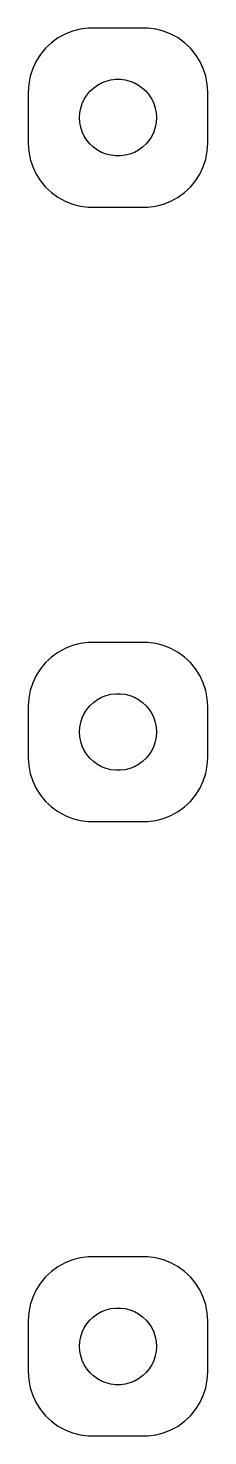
# Model space of a CAD drawing. Header units: metres. Extents: x -3.5 to 3.5, y 68.5 to 123.5.
import ezdxf

# ---------------------------------------------------------------- set-up
doc = ezdxf.new("R2010")
doc.units = ezdxf.units.M

msp = doc.modelspace()

# ---------------------------------------------------------------- linework, layer by layer
for p, q in [((-2.06444, 123.262), (-2.33955, 123.111)), ((-1.77254, 123.378), (-2.06444, 123.262)), ((-1.46844, 123.456), (-1.77254, 123.378)), ((-1.15697, 123.495), (-1.46844, 123.456)), ((1.15697, 123.495), (-1.15697, 123.495)), ((1.46844, 123.456), (1.15697, 123.495)), ((1.77254, 123.378), (1.46844, 123.456)), ((2.06444, 123.262), (1.77254, 123.378)), ((2.33955, 123.111), (2.06444, 123.262)), ((-2.82242, 122.711), (-3.02254, 122.469)), ((-2.59355, 122.926), (-2.82242, 122.711)), ((-2.33955, 123.111), (-2.59355, 122.926)), ((2.59355, 122.926), (2.33955, 123.111)), ((2.82242, 122.711), (2.59355, 122.926)), ((3.02254, 122.469), (2.82242, 122.711)), ((-3.19077, 122.204), (-3.32443, 121.92)), ((-3.02254, 122.469), (-3.19077, 122.204)), ((3.19077, 122.204), (3.02254, 122.469)), ((3.32443, 121.92), (3.19077, 122.204)), ((-3.42145, 121.622), (-3.48029, 121.313)), ((-3.32443, 121.92), (-3.42145, 121.622)), ((3.42145, 121.622), (3.32443, 121.92)), ((3.48029, 121.313), (3.42145, 121.622)), ((-3.48029, 121.313), (-3.5, 121)), ((-3.5, 121), (-3.5, 119)), ((-1.21352, 120.882), (-1.09344, 121.027)), ((-1.09344, 121.027), (-0.956131, 121.156)), ((-0.956131, 121.156), (-0.803726, 121.266)), ((-0.803726, 121.266), (-0.638657, 121.357)), ((-0.638657, 121.357), (-0.463516, 121.427)), ((-0.463516, 121.427), (-0.281067, 121.473)), ((-0.281067, 121.473), (-0.094177, 121.497)), ((-0.094177, 121.497), (0.094177, 121.497)), ((0.094177, 121.497), (0.281067, 121.473)), ((0.281067, 121.473), (0.463516, 121.427)), ((0.463516, 121.427), (0.638657, 121.357)), ((0.638657, 121.357), (0.803726, 121.266)), ((0.803726, 121.266), (0.956131, 121.156)), ((0.956131, 121.156), (1.09344, 121.027)), ((1.09344, 121.027), (1.21352, 120.882)), ((3.5, 121), (3.48029, 121.313)), ((3.5, 119), (3.5, 121)), ((-1.45287, 120.373), (-1.39465, 120.552)), ((-1.39465, 120.552), (-1.31445, 120.723)), ((-1.31445, 120.723), (-1.21352, 120.882)), ((1.21352, 120.882), (1.31445, 120.723)), ((1.31445, 120.723), (1.39465, 120.552)), ((1.39465, 120.552), (1.45287, 120.373)), ((-1.5, 120), (-1.48816, 120.188)), ((-1.48816, 119.812), (-1.5, 120)), ((-1.48816, 120.188), (-1.45287, 120.373)), ((1.45287, 120.373), (1.48816, 120.188)), ((1.48816, 120.188), (1.5, 120)), ((1.5, 120), (1.48816, 119.812)), ((-1.45287, 119.627), (-1.48816, 119.812)), ((-1.39465, 119.448), (-1.45287, 119.627)), ((-1.31445, 119.277), (-1.39465, 119.448)), ((1.39465, 119.448), (1.31445, 119.277)), ((1.45287, 119.627), (1.39465, 119.448)), ((1.48816, 119.812), (1.45287, 119.627)), ((-3.5, 119), (-3.48029, 118.687)), ((-1.21352, 119.118), (-1.31445, 119.277)), ((-1.09344, 118.973), (-1.21352, 119.118)), ((-0.956131, 118.844), (-1.09344, 118.973)), ((-0.803726, 118.734), (-0.956131, 118.844)), ((0.956131, 118.844), (0.803726, 118.734)), ((1.09344, 118.973), (0.956131, 118.844)), ((1.21352, 119.118), (1.09344, 118.973)), ((1.31445, 119.277), (1.21352, 119.118)), ((3.48029, 118.687), (3.5, 119)), ((-3.48029, 118.687), (-3.42145, 118.378)), ((-3.42145, 118.378), (-3.32443, 118.08)), ((-0.638657, 118.643), (-0.803726, 118.734)), ((-0.463516, 118.573), (-0.638657, 118.643)), ((-0.281067, 118.527), (-0.463516, 118.573)), ((-0.094177, 118.503), (-0.281067, 118.527)), ((0.094177, 118.503), (-0.094177, 118.503)), ((0.281067, 118.527), (0.094177, 118.503)), ((0.463516, 118.573), (0.281067, 118.527)), ((0.638657, 118.643), (0.463516, 118.573)), ((0.803726, 118.734), (0.638657, 118.643)), ((3.32443, 118.08), (3.42145, 118.378)), ((3.42145, 118.378), (3.48029, 118.687)), ((-3.32443, 118.08), (-3.19077, 117.796)), ((-3.19077, 117.796), (-3.02254, 117.531)), ((3.02254, 117.531), (3.19077, 117.796)), ((3.19077, 117.796), (3.32443, 118.08)), ((-3.02254, 117.531), (-2.82242, 117.289)), ((-2.82242, 117.289), (-2.59355, 117.074)), ((2.59355, 117.074), (2.82242, 117.289)), ((2.82242, 117.289), (3.02254, 117.531)), ((-2.59355, 117.074), (-2.33955, 116.889)), ((-2.33955, 116.889), (-2.06444, 116.738)), ((-2.06444, 116.738), (-1.77254, 116.622)), ((-1.77254, 116.622), (-1.46844, 116.544)), ((1.46844, 116.544), (1.77254, 116.622)), ((1.77254, 116.622), (2.06444, 116.738)), ((2.06444, 116.738), (2.33955, 116.889)), ((2.33955, 116.889), (2.59355, 117.074)), ((-1.46844, 116.544), (-1.15697, 116.505)), ((-1.15697, 116.505), (1.15697, 116.505)), ((1.15697, 116.505), (1.46844, 116.544)), ((-2.33955, 99.1108), (-2.59355, 98.9263)), ((-2.06444, 99.2621), (-2.33955, 99.1108)), ((-1.77254, 99.3776), (-2.06444, 99.2621)), ((-1.46844, 99.4557), (-1.77254, 99.3776)), ((-1.15697, 99.4951), (-1.46844, 99.4557)), ((1.15697, 99.4951), (-1.15697, 99.4951)), ((1.46844, 99.4557), (1.15697, 99.4951)), ((1.77254, 99.3776), (1.46844, 99.4557)), ((2.06444, 99.2621), (1.77254, 99.3776)), ((2.33955, 99.1108), (2.06444, 99.2621)), ((2.59355, 98.9263), (2.33955, 99.1108)), ((-3.02254, 98.4695), (-3.19077, 98.2044)), ((-2.82242, 98.7114), (-3.02254, 98.4695)), ((-2.59355, 98.9263), (-2.82242, 98.7114)), ((2.82242, 98.7114), (2.59355, 98.9263)), ((3.02254, 98.4695), (2.82242, 98.7114)), ((3.19077, 98.2044), (3.02254, 98.4695)), ((-3.32443, 97.9203), (-3.42145, 97.6217)), ((-3.19077, 98.2044), (-3.32443, 97.9203)), ((3.32443, 97.9203), (3.19077, 98.2044)), ((3.42145, 97.6217), (3.32443, 97.9203)), ((-3.42145, 97.6217), (-3.48029, 97.3133)), ((-0.803726, 97.2665), (-0.638657, 97.3572)), ((-0.638657, 97.3572), (-0.463516, 97.4266)), ((-0.463516, 97.4266), (-0.281067, 97.4734)), ((-0.281067, 97.4734), (-0.094177, 97.497)), ((-0.094177, 97.497), (0.094177, 97.497)), ((0.094177, 97.497), (0.281067, 97.4734)), ((0.281067, 97.4734), (0.463516, 97.4266)), ((0.463516, 97.4266), (0.638657, 97.3572)), ((0.638657, 97.3572), (0.803726, 97.2665)), ((3.48029, 97.3133), (3.42145, 97.6217)), ((-3.48029, 97.3133), (-3.5, 97)), ((-3.5, 97), (-3.5, 95)), ((-1.31445, 96.7226), (-1.21352, 96.8817)), ((-1.21352, 96.8817), (-1.09344, 97.0268)), ((-1.09344, 97.0268), (-0.956131, 97.1558)), ((-0.956131, 97.1558), (-0.803726, 97.2665)), ((0.803726, 97.2665), (0.956131, 97.1558)), ((0.956131, 97.1558), (1.09344, 97.0268)), ((1.09344, 97.0268), (1.21352, 96.8817)), ((1.21352, 96.8817), (1.31445, 96.7226)), ((3.5, 97), (3.48029, 97.3133)), ((3.5, 95), (3.5, 97)), ((-1.48816, 96.188), (-1.45287, 96.373)), ((-1.45287, 96.373), (-1.39465, 96.5522)), ((-1.39465, 96.5522), (-1.31445, 96.7226)), ((1.31445, 96.7226), (1.39465, 96.5522)), ((1.39465, 96.5522), (1.45287, 96.373)), ((1.45287, 96.373), (1.48816, 96.188)), ((-1.5, 96), (-1.48816, 96.188)), ((-1.48816, 95.812), (-1.5, 96)), ((-1.45287, 95.627), (-1.48816, 95.812)), ((1.48816, 95.812), (1.45287, 95.627)), ((1.48816, 96.188), (1.5, 96)), ((1.5, 96), (1.48816, 95.812)), ((-1.39465, 95.4478), (-1.45287, 95.627)), ((-1.31445, 95.2774), (-1.39465, 95.4478)), ((-1.21352, 95.1183), (-1.31445, 95.2774)), ((1.31445, 95.2774), (1.21352, 95.1183)), ((1.39465, 95.4478), (1.31445, 95.2774)), ((1.45287, 95.627), (1.39465, 95.4478)), ((-3.5, 95), (-3.48029, 94.6867)), ((-3.48029, 94.6867), (-3.42145, 94.3783)), ((-1.09344, 94.9732), (-1.21352, 95.1183)), ((-0.956131, 94.8442), (-1.09344, 94.9732)), ((-0.803726, 94.7335), (-0.956131, 94.8442)), ((-0.638657, 94.6428), (-0.803726, 94.7335)), ((-0.463516, 94.5734), (-0.638657, 94.6428)), ((0.638657, 94.6428), (0.463516, 94.5734)), ((0.803726, 94.7335), (0.638657, 94.6428)), ((0.956131, 94.8442), (0.803726, 94.7335)), ((1.09344, 94.9732), (0.956131, 94.8442)), ((1.21352, 95.1183), (1.09344, 94.9732)), ((3.42145, 94.3783), (3.48029, 94.6867)), ((3.48029, 94.6867), (3.5, 95)), ((-3.42145, 94.3783), (-3.32443, 94.0797)), ((-3.32443, 94.0797), (-3.19077, 93.7956)), ((-0.281067, 94.5266), (-0.463516, 94.5734)), ((-0.094177, 94.503), (-0.281067, 94.5266)), ((0.094177, 94.503), (-0.094177, 94.503)), ((0.281067, 94.5266), (0.094177, 94.503)), ((0.463516, 94.5734), (0.281067, 94.5266)), ((3.19077, 93.7956), (3.32443, 94.0797)), ((3.32443, 94.0797), (3.42145, 94.3783)), ((-3.19077, 93.7956), (-3.02254, 93.5305)), ((-3.02254, 93.5305), (-2.82242, 93.2886)), ((2.82242, 93.2886), (3.02254, 93.5305)), ((3.02254, 93.5305), (3.19077, 93.7956)), ((-2.82242, 93.2886), (-2.59355, 93.0737)), ((-2.59355, 93.0737), (-2.33955, 92.8892)), ((2.33955, 92.8892), (2.59355, 93.0737)), ((2.59355, 93.0737), (2.82242, 93.2886)), ((-2.33955, 92.8892), (-2.06444, 92.7379)), ((-2.06444, 92.7379), (-1.77254, 92.6224)), ((-1.77254, 92.6224), (-1.46844, 92.5443)), ((-1.46844, 92.5443), (-1.15697, 92.5049)), ((-1.15697, 92.5049), (1.15697, 92.5049)), ((1.15697, 92.5049), (1.46844, 92.5443)), ((1.46844, 92.5443), (1.77254, 92.6224)), ((1.77254, 92.6224), (2.06444, 92.7379)), ((2.06444, 92.7379), (2.33955, 92.8892)), ((-1.77254, 75.3776), (-2.06444, 75.2621)), ((-1.46844, 75.4557), (-1.77254, 75.3776)), ((-1.15697, 75.4951), (-1.46844, 75.4557)), ((1.15697, 75.4951), (-1.15697, 75.4951)), ((1.46844, 75.4557), (1.15697, 75.4951)), ((1.77254, 75.3776), (1.46844, 75.4557)), ((2.06444, 75.2621), (1.77254, 75.3776)), ((-2.59355, 74.9263), (-2.82242, 74.7114)), ((-2.33955, 75.1108), (-2.59355, 74.9263)), ((-2.06444, 75.2621), (-2.33955, 75.1108)), ((2.33955, 75.1108), (2.06444, 75.2621)), ((2.59355, 74.9263), (2.33955, 75.1108)), ((2.82242, 74.7114), (2.59355, 74.9263)), ((-3.02254, 74.4695), (-3.19077, 74.2044)), ((-2.82242, 74.7114), (-3.02254, 74.4695)), ((3.02254, 74.4695), (2.82242, 74.7114)), ((3.19077, 74.2044), (3.02254, 74.4695)), ((-3.32443, 73.9203), (-3.42145, 73.6217)), ((-3.19077, 74.2044), (-3.32443, 73.9203)), ((3.32443, 73.9203), (3.19077, 74.2044)), ((3.42145, 73.6217), (3.32443, 73.9203)), ((-3.48029, 73.3133), (-3.5, 73)), ((-3.42145, 73.6217), (-3.48029, 73.3133)), ((-1.09344, 73.0268), (-0.956131, 73.1558)), ((-0.956131, 73.1558), (-0.803726, 73.2665)), ((-0.803726, 73.2665), (-0.638657, 73.3572)), ((-0.638657, 73.3572), (-0.463516, 73.4266)), ((-0.463516, 73.4266), (-0.281067, 73.4734)), ((-0.281067, 73.4734), (-0.094177, 73.497)), ((-0.094177, 73.497), (0.094177, 73.497)), ((0.094177, 73.497), (0.281067, 73.4734)), ((0.281067, 73.4734), (0.463516, 73.4266)), ((0.463516, 73.4266), (0.638657, 73.3572)), ((0.638657, 73.3572), (0.803726, 73.2665)), ((0.803726, 73.2665), (0.956131, 73.1558)), ((0.956131, 73.1558), (1.09344, 73.0268)), ((3.48029, 73.3133), (3.42145, 73.6217)), ((3.5, 73), (3.48029, 73.3133)), ((-3.5, 73), (-3.5, 71)), ((-1.39465, 72.5522), (-1.31445, 72.7226)), ((-1.31445, 72.7226), (-1.21352, 72.8817)), ((-1.21352, 72.8817), (-1.09344, 73.0268)), ((1.09344, 73.0268), (1.21352, 72.8817)), ((1.21352, 72.8817), (1.31445, 72.7226)), ((1.31445, 72.7226), (1.39465, 72.5522)), ((3.5, 71), (3.5, 73)), ((-1.5, 72), (-1.48816, 72.188)), ((-1.48816, 72.188), (-1.45287, 72.373)), ((-1.45287, 72.373), (-1.39465, 72.5522)), ((1.39465, 72.5522), (1.45287, 72.373)), ((1.45287, 72.373), (1.48816, 72.188)), ((1.48816, 72.188), (1.5, 72)), ((-1.48816, 71.812), (-1.5, 72)), ((-1.45287, 71.627), (-1.48816, 71.812)), ((-1.39465, 71.4478), (-1.45287, 71.627)), ((1.45287, 71.627), (1.39465, 71.4478)), ((1.48816, 71.812), (1.45287, 71.627)), ((1.5, 72), (1.48816, 71.812)), ((-3.5, 71), (-3.48029, 70.6867)), ((-1.31445, 71.2774), (-1.39465, 71.4478)), ((-1.21352, 71.1183), (-1.31445, 71.2774)), ((-1.09344, 70.9732), (-1.21352, 71.1183)), ((-0.956131, 70.8442), (-1.09344, 70.9732)), ((1.09344, 70.9732), (0.956131, 70.8442)), ((1.21352, 71.1183), (1.09344, 70.9732)), ((1.31445, 71.2774), (1.21352, 71.1183)), ((1.39465, 71.4478), (1.31445, 71.2774)), ((3.48029, 70.6867), (3.5, 71)), ((-3.48029, 70.6867), (-3.42145, 70.3783)), ((-0.803726, 70.7335), (-0.956131, 70.8442)), ((-0.638657, 70.6428), (-0.803726, 70.7335)), ((-0.463516, 70.5734), (-0.638657, 70.6428)), ((-0.281067, 70.5266), (-0.463516, 70.5734)), ((-0.094177, 70.503), (-0.281067, 70.5266)), ((0.094177, 70.503), (-0.094177, 70.503)), ((0.281067, 70.5266), (0.094177, 70.503)), ((0.463516, 70.5734), (0.281067, 70.5266)), ((0.638657, 70.6428), (0.463516, 70.5734)), ((0.803726, 70.7335), (0.638657, 70.6428)), ((0.956131, 70.8442), (0.803726, 70.7335)), ((3.42145, 70.3783), (3.48029, 70.6867)), ((-3.42145, 70.3783), (-3.32443, 70.0797)), ((-3.32443, 70.0797), (-3.19077, 69.7956)), ((3.19077, 69.7956), (3.32443, 70.0797)), ((3.32443, 70.0797), (3.42145, 70.3783)), ((-3.19077, 69.7956), (-3.02254, 69.5305)), ((-3.02254, 69.5305), (-2.82242, 69.2886)), ((-2.82242, 69.2886), (-2.59355, 69.0737)), ((2.59355, 69.0737), (2.82242, 69.2886)), ((2.82242, 69.2886), (3.02254, 69.5305)), ((3.02254, 69.5305), (3.19077, 69.7956)), ((-2.59355, 69.0737), (-2.33955, 68.8892)), ((-2.33955, 68.8892), (-2.06444, 68.7379)), ((-2.06444, 68.7379), (-1.77254, 68.6224)), ((1.77254, 68.6224), (2.06444, 68.7379)), ((2.06444, 68.7379), (2.33955, 68.8892)), ((2.33955, 68.8892), (2.59355, 69.0737)), ((-1.77254, 68.6224), (-1.46844, 68.5443)), ((-1.46844, 68.5443), (-1.15697, 68.5049)), ((-1.15697, 68.5049), (1.15697, 68.5049)), ((1.15697, 68.5049), (1.46844, 68.5443)), ((1.46844, 68.5443), (1.77254, 68.6224))]:
    msp.add_line(p, q)

doc.saveas('drawing.dxf')
